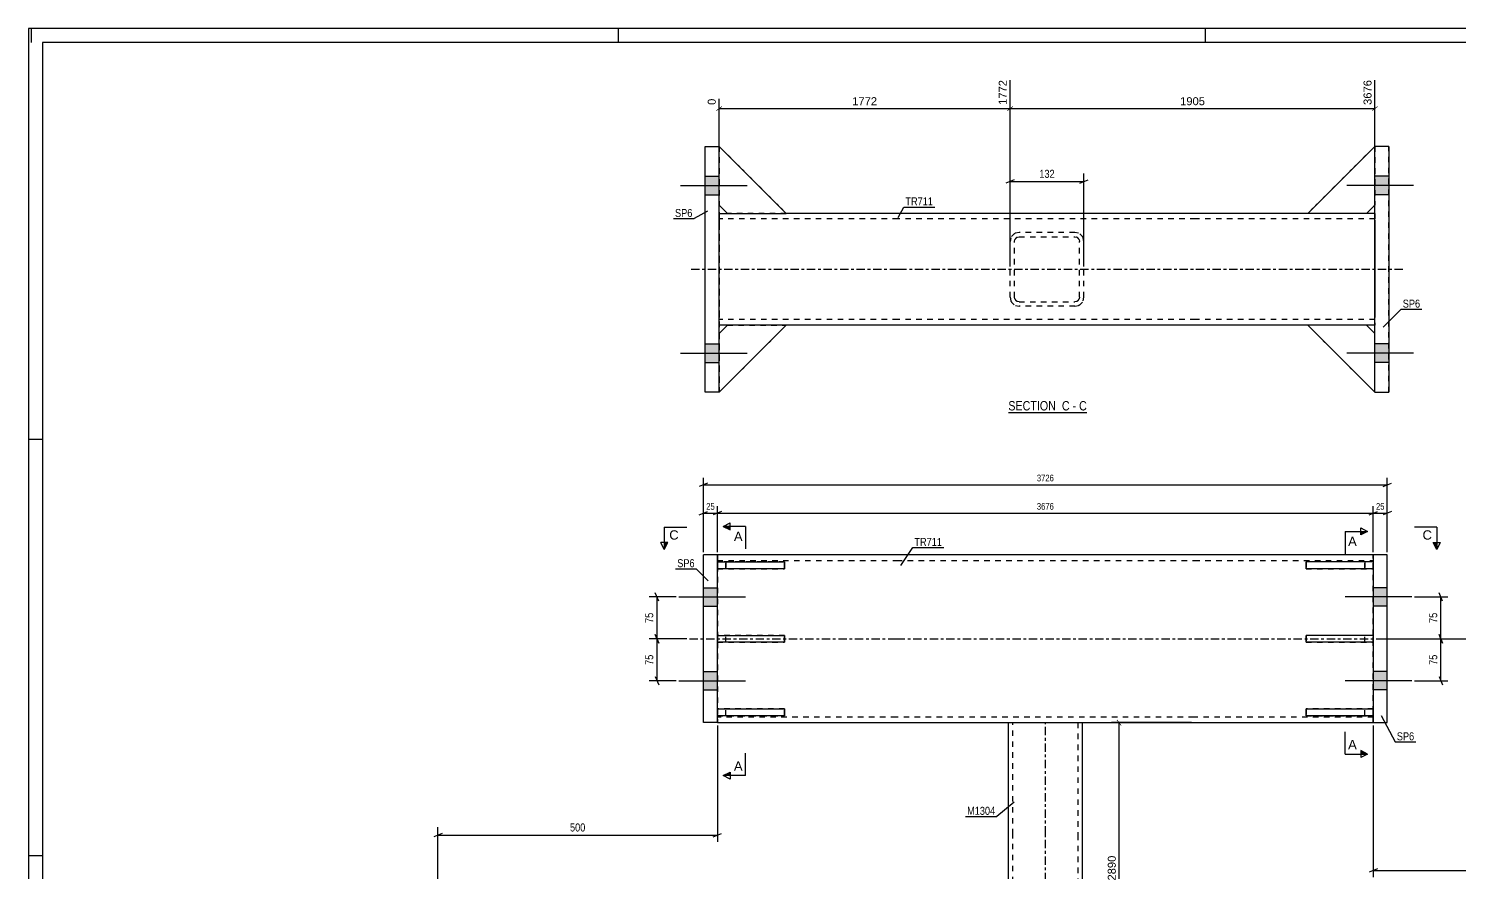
# Model space of a CAD drawing. Header units: millimetres. Extents: x 0 to 841, y 0 to 594.
# Drawn here: x 0 to 512, y 292 to 594 of the extents above; entities that cross this region are included whole.
import ezdxf

# ---------------------------------------------------------------- set-up
doc = ezdxf.new("R2010")
doc.units = ezdxf.units.MM
doc.linetypes.add('DXK_LINE_DOT2', pattern=[3.9198, 1.9599, -1.9599])
doc.linetypes.add('DXK_LINE_DOT3', pattern=[5.9187, 2.979, -0.9799, 0.9799, -0.9799])
doc.styles.add('Arial', font='arial.ttf', dxfattribs={"height": 0.2})
doc.styles.add('Arial Narrow', font='ARIALN.TTF', dxfattribs={"height": 0.2})

# ---------------------------------------------------------------- blocks, each defined once
blk = doc.blocks.new('Unknown-122567297-1134')
at = {"color": 5, "linetype": 'Continuous'}
for p, q in [((841, 594), (0, 594)), ((0, 594), (0, 0)), ((1, 589), (1, 594)), ((211, 589), (211, 594)), ((421, 589), (421, 594)), ((836, 589), (5, 589)), ((5, 589), (5, 5)), ((5, 447), (0, 447)), ((5, 298), (0, 298))]:
    blk.add_line(p, q, dxfattribs=at)
blk = doc.blocks.new('Unknown-122567297-14 - 1658')
at = {"color": 6, "linetype": 'Continuous'}
blk.add_line((350.47, 456.62), (378.54, 456.62), dxfattribs=at)
at = {"color": 0, "linetype": 'Continuous'}
blk.add_wipeout([(368.58, 457.37), (368.58, 460.87), (350.47, 460.87), (350.47, 457.37)], dxfattribs=at)
blk.add_wipeout([(372.4, 457.37), (372.4, 460.87), (369.63, 460.87), (369.63, 457.37)], dxfattribs=at)
at = {"color": 7, "linetype": 'Continuous', "style": 'Arial Narrow'}
blk.add_text('SECTION ', height=3.34, dxfattribs=at).set_placement((350.47, 457.37))
at = {"color": 0, "linetype": 'Continuous'}
blk.add_wipeout([(374.73, 457.37), (374.73, 460.87), (373.45, 460.87), (373.45, 457.37)], dxfattribs=at)
at = {"color": 7, "linetype": 'Continuous', "style": 'Arial Narrow'}
blk.add_text('C', height=3.34, dxfattribs=at).set_placement((369.63, 457.37))
at = {"color": 0, "linetype": 'Continuous'}
blk.add_wipeout([(378.54, 457.37), (378.54, 460.87), (375.78, 460.87), (375.78, 457.37)], dxfattribs=at)
at = {"color": 7, "linetype": 'Continuous', "style": 'Arial Narrow'}
for s, p in [('C', (375.78, 457.37)), ('-', (373.45, 457.37))]:
    blk.add_text(s, height=3.34, dxfattribs=at).set_placement(p)
blk = doc.blocks.new('Part-122567297-2693 - 2611')
at = {"color": 2, "linetype": 'Continuous'}
for p, q in [((310.41, 405.64), (246.41, 405.64)), ((416.91, 405.64), (310.51, 405.64)), ((481.01, 405.64), (417.01, 405.64)), ((246.41, 345.64), (310.41, 345.64)), ((310.51, 345.64), (416.91, 345.64)), ((417.01, 345.64), (481.01, 345.64))]:
    blk.add_line(p, q, dxfattribs=at)
at = {"color": 7, "linetype": 'DXK_LINE_DOT2'}
for p, q in [((246.41, 405.64), (246.41, 345.64)), ((481.01, 345.64), (481.01, 405.64)), ((246.41, 403.64), (310.41, 403.64)), ((310.51, 403.64), (416.91, 403.64)), ((417.01, 403.64), (481.01, 403.64)), ((310.41, 347.64), (246.41, 347.64)), ((416.91, 347.64), (310.51, 347.64)), ((481.01, 347.64), (417.01, 347.64))]:
    blk.add_line(p, q, dxfattribs=at)
at = {"color": 7, "linetype": 'DXK_LINE_DOT3'}
for p, q in [((236.41, 375.64), (310.41, 375.64)), ((310.51, 375.64), (416.91, 375.64)), ((417.01, 375.64), (491.01, 375.64))]:
    blk.add_line(p, q, dxfattribs=at)
blk = doc.blocks.new('Bolt-122567297-2680 - 2611')
at = {"linetype": 'Continuous'}
for points in [[(241.41, 393.94), (241.41, 387.34), (246.41, 387.34), (246.41, 393.94)], [(241.41, 393.94), (241.41, 387.34), (246.41, 387.34), (246.41, 393.94)], [(241.41, 363.94), (241.41, 357.34), (246.41, 357.34), (246.41, 363.94)], [(241.41, 363.94), (241.41, 357.34), (246.41, 357.34), (246.41, 363.94)]]:
    blk.add_hatch(color=1, dxfattribs=at).paths.add_polyline_path(points)
at = {"color": 1, "linetype": 'Continuous'}
for p, q in [((232.61, 390.64), (256.41, 390.64)), ((232.61, 390.64), (256.41, 390.64)), ((241.41, 393.94), (246.41, 393.94)), ((241.41, 393.94), (246.41, 393.94)), ((241.41, 387.34), (246.41, 387.34)), ((241.41, 387.34), (246.41, 387.34)), ((241.41, 363.94), (246.41, 363.94)), ((241.41, 363.94), (246.41, 363.94)), ((232.61, 360.64), (256.41, 360.64)), ((232.61, 360.64), (256.41, 360.64)), ((241.41, 357.34), (246.41, 357.34)), ((241.41, 357.34), (246.41, 357.34))]:
    blk.add_line(p, q, dxfattribs=at)
blk = doc.blocks.new('Bolt-122567297-2682 - 2611')
at = {"linetype": 'Continuous'}
for points in [[(481.01, 393.94), (481.01, 387.34), (486.01, 387.34), (486.01, 393.94)], [(481.01, 393.94), (481.01, 387.34), (486.01, 387.34), (486.01, 393.94)], [(481.01, 363.94), (481.01, 357.34), (486.01, 357.34), (486.01, 363.94)], [(481.01, 363.94), (481.01, 357.34), (486.01, 357.34), (486.01, 363.94)]]:
    blk.add_hatch(color=1, dxfattribs=at).paths.add_polyline_path(points)
at = {"color": 1, "linetype": 'Continuous'}
for p, q in [((494.81, 390.64), (471.01, 390.64)), ((494.81, 390.64), (471.01, 390.64)), ((486.01, 393.94), (481.01, 393.94)), ((486.01, 393.94), (481.01, 393.94)), ((486.01, 387.34), (481.01, 387.34)), ((486.01, 387.34), (481.01, 387.34)), ((486.01, 363.94), (481.01, 363.94)), ((486.01, 363.94), (481.01, 363.94)), ((494.81, 360.64), (471.01, 360.64)), ((494.81, 360.64), (471.01, 360.64)), ((486.01, 357.34), (481.01, 357.34)), ((486.01, 357.34), (481.01, 357.34))]:
    blk.add_line(p, q, dxfattribs=at)
blk = doc.blocks.new('Part-122567297-2694 - 2611')
at = {"color": 7, "linetype": 'DXK_LINE_DOT2'}
for p, q in [((270.41, 350.54), (246.41, 350.54)), ((246.41, 350.54), (246.41, 348.14)), ((246.41, 348.14), (270.41, 348.14)), ((249.41, 348.14), (249.41, 350.54)), ((270.41, 348.14), (270.41, 350.54))]:
    blk.add_line(p, q, dxfattribs=at)
blk = doc.blocks.new('Part-122567297-2630 - 2611')
at = {"color": 2, "linetype": 'Continuous'}
for p, q in [((350.52, 305.64), (350.52, 345.64)), ((376.92, 345.64), (376.92, 305.64)), ((350.51, 241.53), (350.51, 305.54)), ((376.91, 305.54), (376.91, 241.53))]:
    blk.add_line(p, q, dxfattribs=at)
at = {"color": 7, "linetype": 'DXK_LINE_DOT2'}
for p, q in [((350.52, 345.64), (376.92, 345.64)), ((352.12, 305.64), (352.12, 345.64)), ((375.32, 345.64), (375.32, 305.64)), ((352.11, 241.53), (352.11, 305.54)), ((375.31, 305.54), (375.31, 241.53)), ((376.91, 241.53), (350.51, 241.53))]:
    blk.add_line(p, q, dxfattribs=at)
at = {"color": 7, "linetype": 'DXK_LINE_DOT3'}
for p, q in [((363.72, 305.64), (363.72, 345.64)), ((363.71, 241.53), (363.71, 305.54))]:
    blk.add_line(p, q, dxfattribs=at)
blk = doc.blocks.new('Part-122567297-2695 - 2611')
at = {"color": 7, "linetype": 'DXK_LINE_DOT2'}
for p, q in [((270.41, 403.14), (246.41, 403.14)), ((246.41, 403.14), (246.41, 400.74)), ((246.41, 400.74), (270.41, 400.74)), ((249.41, 403.14), (249.41, 400.74)), ((270.41, 400.74), (270.41, 403.14))]:
    blk.add_line(p, q, dxfattribs=at)
blk = doc.blocks.new('Part-122567297-2640 - 2611')
at = {"color": 2, "linetype": 'Continuous'}
for p, q in [((486.01, 405.64), (481.01, 405.64)), ((481.01, 405.64), (481.01, 345.64)), ((486.01, 345.64), (486.01, 405.64)), ((481.01, 345.64), (486.01, 345.64))]:
    blk.add_line(p, q, dxfattribs=at)
blk = doc.blocks.new('Part-122567297-2650 - 2611')
at = {"color": 2, "linetype": 'Continuous'}
for p, q in [((241.41, 345.64), (241.41, 405.64)), ((246.41, 405.64), (241.41, 405.64)), ((246.41, 345.64), (246.41, 405.64)), ((246.41, 345.64), (241.41, 345.64))]:
    blk.add_line(p, q, dxfattribs=at)
blk = doc.blocks.new('Part-122567297-2658 - 2611')
at = {"color": 2, "linetype": 'Continuous'}
for p, q in [((481.01, 376.84), (457.01, 376.84)), ((457.01, 374.44), (457.01, 376.84)), ((481.01, 374.44), (457.01, 374.44)), ((481.01, 376.84), (481.01, 374.44))]:
    blk.add_line(p, q, dxfattribs=at)
at = {"color": 7, "linetype": 'DXK_LINE_DOT2'}
blk.add_line((478.01, 374.44), (478.01, 376.84), dxfattribs=at)
blk = doc.blocks.new('Part-122567297-2659 - 2611')
at = {"color": 2, "linetype": 'Continuous'}
for p, q in [((481.01, 403.14), (457.01, 403.14)), ((457.01, 400.74), (457.01, 403.14)), ((481.01, 400.74), (457.01, 400.74)), ((481.01, 403.14), (481.01, 400.74))]:
    blk.add_line(p, q, dxfattribs=at)
at = {"color": 7, "linetype": 'DXK_LINE_DOT2'}
blk.add_line((478.01, 400.74), (478.01, 403.14), dxfattribs=at)
blk = doc.blocks.new('Part-122567297-2660 - 2611')
at = {"color": 2, "linetype": 'Continuous'}
for p, q in [((457.01, 350.54), (481.01, 350.54)), ((457.01, 348.14), (457.01, 350.54)), ((481.01, 348.14), (457.01, 348.14)), ((481.01, 350.54), (481.01, 348.14))]:
    blk.add_line(p, q, dxfattribs=at)
at = {"color": 7, "linetype": 'DXK_LINE_DOT2'}
blk.add_line((478.01, 348.14), (478.01, 350.54), dxfattribs=at)
blk = doc.blocks.new('Part-122567297-2661 - 2611')
at = {"color": 7, "linetype": 'DXK_LINE_DOT2'}
for p, q in [((481.01, 376.84), (457.01, 376.84)), ((457.01, 376.84), (457.01, 374.44)), ((457.01, 374.44), (481.01, 374.44)), ((478.01, 374.44), (478.01, 376.84)), ((481.01, 374.44), (481.01, 376.84))]:
    blk.add_line(p, q, dxfattribs=at)
blk = doc.blocks.new('Part-122567297-2662 - 2611')
at = {"color": 7, "linetype": 'DXK_LINE_DOT2'}
for p, q in [((481.01, 403.14), (457.01, 403.14)), ((457.01, 403.14), (457.01, 400.74)), ((457.01, 400.74), (481.01, 400.74)), ((478.01, 403.14), (478.01, 400.74)), ((481.01, 400.74), (481.01, 403.14))]:
    blk.add_line(p, q, dxfattribs=at)
blk = doc.blocks.new('Part-122567297-2663 - 2611')
at = {"color": 7, "linetype": 'DXK_LINE_DOT2'}
for p, q in [((481.01, 350.54), (457.01, 350.54)), ((457.01, 350.54), (457.01, 348.14)), ((457.01, 348.14), (481.01, 348.14)), ((478.01, 348.14), (478.01, 350.54)), ((481.01, 348.14), (481.01, 350.54))]:
    blk.add_line(p, q, dxfattribs=at)
blk = doc.blocks.new('Part-122567297-2664 - 2611')
at = {"color": 2, "linetype": 'Continuous'}
for p, q in [((246.41, 374.44), (246.41, 376.84)), ((246.41, 376.84), (270.41, 376.84)), ((270.41, 374.44), (246.41, 374.44)), ((270.41, 376.84), (270.41, 374.44))]:
    blk.add_line(p, q, dxfattribs=at)
at = {"color": 7, "linetype": 'DXK_LINE_DOT2'}
blk.add_line((249.41, 374.44), (249.41, 376.84), dxfattribs=at)
blk = doc.blocks.new('Part-122567297-2696 - 2611')
at = {"color": 7, "linetype": 'DXK_LINE_DOT2'}
for p, q in [((270.41, 376.84), (246.41, 376.84)), ((246.41, 376.84), (246.41, 374.44)), ((246.41, 374.44), (270.41, 374.44)), ((249.41, 374.44), (249.41, 376.84)), ((270.41, 374.44), (270.41, 376.84))]:
    blk.add_line(p, q, dxfattribs=at)
blk = doc.blocks.new('Part-122567297-2697 - 2611')
at = {"color": 2, "linetype": 'Continuous'}
for p, q in [((246.41, 348.14), (246.41, 350.54)), ((246.41, 350.54), (270.41, 350.54)), ((270.41, 348.14), (246.41, 348.14)), ((270.41, 350.54), (270.41, 348.14))]:
    blk.add_line(p, q, dxfattribs=at)
at = {"color": 7, "linetype": 'DXK_LINE_DOT2'}
blk.add_line((249.41, 348.14), (249.41, 350.54), dxfattribs=at)
blk = doc.blocks.new('Part-122567297-2698 - 2611')
at = {"color": 2, "linetype": 'Continuous'}
for p, q in [((246.41, 403.14), (270.41, 403.14)), ((246.41, 403.14), (246.41, 400.74)), ((270.41, 400.74), (246.41, 400.74)), ((270.41, 403.14), (270.41, 400.74))]:
    blk.add_line(p, q, dxfattribs=at)
at = {"color": 7, "linetype": 'DXK_LINE_DOT2'}
blk.add_line((249.41, 400.74), (249.41, 403.14), dxfattribs=at)
blk = doc.blocks.new('Part-122567297-1672 - 1658')
at = {"color": 2, "linetype": 'Continuous'}
for p, q in [((247, 527.87), (250, 527.87)), ((311, 527.87), (271, 527.87)), ((417.5, 527.87), (311.1, 527.87)), ((457.6, 527.87), (417.6, 527.87)), ((481.6, 527.87), (478.6, 527.87)), ((247, 491.87), (247, 523.87)), ((481.6, 523.87), (481.6, 491.87)), ((250, 487.87), (247, 487.87)), ((311, 487.87), (271, 487.87)), ((417.5, 487.87), (311.1, 487.87)), ((457.6, 487.87), (417.6, 487.87)), ((481.6, 487.87), (478.6, 487.87))]:
    blk.add_line(p, q, dxfattribs=at)
at = {"color": 7, "linetype": 'DXK_LINE_DOT2'}
for p, q in [((247, 527.87), (247, 487.87)), ((247, 527.87), (247, 527.87)), ((247, 527.87), (247, 523.87)), ((247, 527.87), (247, 527.87)), ((271, 527.87), (250, 527.87)), ((478.6, 527.87), (457.6, 527.87)), ((481.6, 527.87), (481.6, 487.87)), ((481.6, 527.87), (481.6, 523.87)), ((247, 525.87), (247, 525.87)), ((311, 525.87), (247, 525.87)), ((247, 525.87), (247, 525.71)), ((247, 525.71), (247, 523.87)), ((417.5, 525.87), (311.1, 525.87)), ((481.6, 525.87), (417.6, 525.87)), ((481.6, 525.4), (481.6, 523.87)), ((247, 490.34), (247, 491.87)), ((247, 487.87), (247, 491.87)), ((481.6, 487.87), (481.6, 491.87)), ((481.6, 490.02), (481.6, 491.87)), ((247, 489.87), (247, 489.87)), ((311, 489.87), (247, 489.87)), ((247, 487.87), (247, 487.87)), ((247, 487.87), (247, 487.87)), ((271, 487.87), (250, 487.87)), ((417.5, 489.87), (311.1, 489.87)), ((481.6, 489.87), (417.6, 489.87)), ((478.6, 487.87), (457.6, 487.87)), ((481.6, 489.87), (481.6, 490.02))]:
    blk.add_line(p, q, dxfattribs=at)
at = {"color": 7, "linetype": 'DXK_LINE_DOT3'}
for p, q in [((237, 507.87), (311, 507.87)), ((311.1, 507.87), (417.5, 507.87)), ((417.6, 507.87), (491.6, 507.87))]:
    blk.add_line(p, q, dxfattribs=at)
blk = doc.blocks.new('Bolt-122567297-1663 - 1658')
at = {"linetype": 'Continuous'}
for points in [[(247, 534.57), (247, 541.17), (242, 541.17), (242, 534.57)], [(247, 534.57), (247, 541.17), (242, 541.17), (242, 534.57)], [(247, 474.57), (247, 481.17), (242, 481.17), (242, 474.57)], [(247, 474.57), (247, 481.17), (242, 481.17), (242, 474.57)]]:
    blk.add_hatch(color=1, dxfattribs=at).paths.add_polyline_path(points)
at = {"color": 1, "linetype": 'Continuous'}
for p, q in [((233.2, 537.87), (257, 537.87)), ((233.2, 537.87), (257, 537.87)), ((242, 541.17), (247, 541.17)), ((242, 541.17), (247, 541.17)), ((242, 534.57), (247, 534.57)), ((242, 534.57), (247, 534.57)), ((242, 481.17), (247, 481.17)), ((242, 481.17), (247, 481.17)), ((233.2, 477.87), (257, 477.87)), ((233.2, 477.87), (257, 477.87)), ((242, 474.57), (247, 474.57)), ((242, 474.57), (247, 474.57))]:
    blk.add_line(p, q, dxfattribs=at)
blk = doc.blocks.new('Part-122567297-1674 - 1658')
at = {"color": 2, "linetype": 'Continuous'}
for p, q in [((271, 527.87), (247, 551.87)), ((250, 527.87), (247, 530.87)), ((250, 527.87), (271, 527.87))]:
    blk.add_line(p, q, dxfattribs=at)
at = {"color": 7, "linetype": 'DXK_LINE_DOT2'}
for p, q in [((247, 551.87), (247, 530.87)), ((247, 551.87), (247, 551.87)), ((247, 551.87), (271, 527.87)), ((247, 530.87), (247, 551.87)), ((247, 530.87), (247, 530.87)), ((247, 530.87), (250, 527.87))]:
    blk.add_line(p, q, dxfattribs=at)
blk = doc.blocks.new('Bolt-122567297-1666 - 1658')
at = {"linetype": 'Continuous'}
for points in [[(481.6, 541.17), (481.6, 534.57), (486.6, 534.57), (486.6, 541.17)], [(481.6, 541.17), (481.6, 534.57), (486.6, 534.57), (486.6, 541.17)], [(481.6, 481.17), (481.6, 474.57), (486.6, 474.57), (486.6, 481.17)], [(481.6, 481.17), (481.6, 474.57), (486.6, 474.57), (486.6, 481.17)]]:
    blk.add_hatch(color=1, dxfattribs=at).paths.add_polyline_path(points)
at = {"color": 1, "linetype": 'Continuous'}
for p, q in [((495.4, 537.87), (471.6, 537.87)), ((495.4, 537.87), (471.6, 537.87)), ((486.6, 541.17), (481.6, 541.17)), ((486.6, 541.17), (481.6, 541.17)), ((486.6, 534.57), (481.6, 534.57)), ((486.6, 534.57), (481.6, 534.57)), ((486.6, 481.17), (481.6, 481.17)), ((486.6, 481.17), (481.6, 481.17)), ((495.4, 477.87), (471.6, 477.87)), ((495.4, 477.87), (471.6, 477.87)), ((486.6, 474.57), (481.6, 474.57)), ((486.6, 474.57), (481.6, 474.57))]:
    blk.add_line(p, q, dxfattribs=at)
blk = doc.blocks.new('Part-122567297-1673 - 1658')
at = {"color": 7, "linetype": 'DXK_LINE_DOT2'}
for p, q in [((271, 527.87), (247, 551.87)), ((247, 551.87), (247, 530.87)), ((247, 551.87), (247, 551.87)), ((247, 551.87), (271, 527.87)), ((247, 530.87), (247, 551.87)), ((250, 527.87), (247, 530.87)), ((247, 530.87), (247, 530.87)), ((247, 530.87), (250, 527.87)), ((250, 527.87), (271, 527.87))]:
    blk.add_line(p, q, dxfattribs=at)
blk = doc.blocks.new('Part-122567297-1675 - 1658')
at = {"color": 7, "linetype": 'DXK_LINE_DOT2'}
for p, q in [((271, 527.87), (247, 551.87)), ((247, 551.87), (247, 530.87)), ((247, 551.87), (247, 551.87)), ((247, 551.87), (271, 527.87)), ((247, 530.87), (247, 551.87)), ((250, 527.87), (247, 530.87)), ((247, 530.87), (247, 530.87)), ((247, 530.87), (250, 527.87)), ((250, 527.87), (271, 527.87))]:
    blk.add_line(p, q, dxfattribs=at)
blk = doc.blocks.new('Part-122567297-1676 - 1658')
at = {"color": 7, "linetype": 'DXK_LINE_DOT2'}
for p, q in [((247, 484.87), (250, 487.87)), ((271, 487.87), (247, 463.87)), ((247, 484.87), (250, 487.87)), ((247, 463.87), (271, 487.87)), ((250, 487.87), (271, 487.87)), ((247, 463.87), (247, 484.87)), ((247, 484.87), (247, 484.87)), ((247, 463.87), (247, 484.87)), ((247, 463.87), (247, 463.87))]:
    blk.add_line(p, q, dxfattribs=at)
blk = doc.blocks.new('Part-122567297-1677 - 1658')
at = {"color": 2, "linetype": 'Continuous'}
for p, q in [((247, 484.87), (250, 487.87)), ((247, 463.87), (271, 487.87)), ((250, 487.87), (250, 487.87)), ((271, 487.87), (250, 487.87)), ((271, 487.87), (271, 487.87))]:
    blk.add_line(p, q, dxfattribs=at)
at = {"color": 7, "linetype": 'DXK_LINE_DOT2'}
for p, q in [((247, 484.87), (250, 487.87)), ((271, 487.87), (247, 463.87)), ((247, 463.87), (247, 484.87)), ((247, 484.87), (247, 484.87)), ((247, 484.87), (247, 463.87)), ((247, 463.87), (247, 463.87))]:
    blk.add_line(p, q, dxfattribs=at)
blk = doc.blocks.new('Part-122567297-1678 - 1658')
at = {"color": 7, "linetype": 'DXK_LINE_DOT2'}
for p, q in [((247, 484.87), (250, 487.87)), ((271, 487.87), (247, 463.87)), ((247, 484.87), (250, 487.87)), ((247, 463.87), (271, 487.87)), ((250, 487.87), (271, 487.87)), ((247, 463.87), (247, 484.87)), ((247, 484.87), (247, 484.87)), ((247, 463.87), (247, 484.87)), ((247, 463.87), (247, 463.87))]:
    blk.add_line(p, q, dxfattribs=at)
blk = doc.blocks.new('Part-122567297-1679 - 1658')
at = {"color": 7, "linetype": 'DXK_LINE_DOT2'}
for p, q in [((457.6, 527.87), (481.6, 551.87)), ((481.6, 551.87), (457.6, 527.87)), ((481.6, 551.87), (481.6, 530.87)), ((481.6, 551.87), (481.6, 551.87)), ((481.6, 530.87), (481.6, 551.87)), ((478.6, 527.87), (457.6, 527.87)), ((478.6, 527.87), (481.6, 530.87)), ((481.6, 530.87), (478.6, 527.87)), ((481.6, 530.87), (481.6, 530.87))]:
    blk.add_line(p, q, dxfattribs=at)
blk = doc.blocks.new('Part-122567297-1680 - 1658')
at = {"color": 2, "linetype": 'Continuous'}
for p, q in [((481.6, 551.87), (457.6, 527.87)), ((457.6, 527.87), (457.6, 527.87)), ((478.6, 527.87), (457.6, 527.87)), ((481.6, 530.87), (478.6, 527.87)), ((478.6, 527.87), (478.6, 527.87))]:
    blk.add_line(p, q, dxfattribs=at)
at = {"color": 7, "linetype": 'DXK_LINE_DOT2'}
for p, q in [((457.6, 527.87), (481.6, 551.87)), ((481.6, 551.87), (481.6, 530.87)), ((481.6, 551.87), (481.6, 551.87)), ((481.6, 551.87), (481.6, 530.87)), ((481.6, 530.87), (478.6, 527.87)), ((481.6, 530.87), (481.6, 530.87))]:
    blk.add_line(p, q, dxfattribs=at)
blk = doc.blocks.new('Part-122567297-1681 - 1658')
at = {"color": 7, "linetype": 'DXK_LINE_DOT2'}
for p, q in [((457.6, 527.87), (481.6, 551.87)), ((481.6, 551.87), (457.6, 527.87)), ((481.6, 551.87), (481.6, 530.87)), ((481.6, 551.87), (481.6, 551.87)), ((481.6, 530.87), (481.6, 551.87)), ((478.6, 527.87), (457.6, 527.87)), ((478.6, 527.87), (481.6, 530.87)), ((481.6, 530.87), (478.6, 527.87)), ((481.6, 530.87), (481.6, 530.87))]:
    blk.add_line(p, q, dxfattribs=at)
blk = doc.blocks.new('Part-122567297-1682 - 1658')
at = {"color": 7, "linetype": 'DXK_LINE_DOT2'}
for p, q in [((478.6, 487.87), (457.6, 487.87)), ((457.6, 487.87), (481.6, 463.87)), ((481.6, 463.87), (457.6, 487.87)), ((481.6, 484.87), (478.6, 487.87)), ((481.6, 484.87), (478.6, 487.87)), ((481.6, 463.87), (481.6, 484.87)), ((481.6, 484.87), (481.6, 484.87)), ((481.6, 463.87), (481.6, 484.87)), ((481.6, 463.87), (481.6, 463.87))]:
    blk.add_line(p, q, dxfattribs=at)
blk = doc.blocks.new('Part-122567297-1683 - 1658')
at = {"color": 2, "linetype": 'Continuous'}
for p, q in [((478.6, 487.87), (457.6, 487.87)), ((457.6, 487.87), (481.6, 463.87)), ((481.6, 484.87), (478.6, 487.87))]:
    blk.add_line(p, q, dxfattribs=at)
at = {"color": 7, "linetype": 'DXK_LINE_DOT2'}
for p, q in [((481.6, 463.87), (457.6, 487.87)), ((481.6, 484.87), (478.6, 487.87)), ((481.6, 463.87), (481.6, 484.87)), ((481.6, 484.87), (481.6, 484.87)), ((481.6, 463.87), (481.6, 484.87)), ((481.6, 463.87), (481.6, 463.87))]:
    blk.add_line(p, q, dxfattribs=at)
blk = doc.blocks.new('Part-122567297-1684 - 1658')
at = {"color": 7, "linetype": 'DXK_LINE_DOT2'}
for p, q in [((478.6, 487.87), (457.6, 487.87)), ((457.6, 487.87), (481.6, 463.87)), ((481.6, 463.87), (457.6, 487.87)), ((481.6, 484.87), (478.6, 487.87)), ((481.6, 484.87), (478.6, 487.87)), ((481.6, 463.87), (481.6, 484.87)), ((481.6, 484.87), (481.6, 484.87)), ((481.6, 463.87), (481.6, 484.87)), ((481.6, 463.87), (481.6, 463.87))]:
    blk.add_line(p, q, dxfattribs=at)
blk = doc.blocks.new('Part-122567297-1709 - 1658')
at = {"color": 2, "linetype": 'Continuous'}
for p, q in [((242, 551.87), (242, 551.87)), ((242, 551.87), (247, 551.87)), ((242, 463.87), (242, 551.87)), ((247, 463.87), (247, 551.87)), ((242, 463.87), (242, 463.87)), ((247, 463.87), (242, 463.87)), ((247, 463.87), (247, 463.87))]:
    blk.add_line(p, q, dxfattribs=at)
at = {"color": 7, "linetype": 'DXK_LINE_DOT2'}
for p, q in [((242, 463.87), (242, 551.87)), ((247, 551.87), (247, 463.87))]:
    blk.add_line(p, q, dxfattribs=at)
blk = doc.blocks.new('Part-122567297-1712 - 1658')
at = {"color": 2, "linetype": 'Continuous'}
for p, q in [((481.6, 551.87), (481.6, 551.87)), ((481.6, 463.87), (481.6, 551.87)), ((486.6, 551.87), (481.6, 551.87)), ((486.6, 551.87), (486.6, 551.87)), ((486.6, 551.87), (486.6, 463.87)), ((481.6, 463.87), (481.6, 463.87)), ((481.6, 463.87), (486.6, 463.87)), ((486.6, 463.87), (486.6, 463.87))]:
    blk.add_line(p, q, dxfattribs=at)
at = {"color": 7, "linetype": 'DXK_LINE_DOT2'}
for p, q in [((481.6, 463.87), (481.6, 551.87)), ((486.6, 463.87), (486.6, 551.87))]:
    blk.add_line(p, q, dxfattribs=at)
blk = doc.blocks.new('Part-122567297-1713 - 1658')
at = {"color": 7, "linetype": 'DXK_LINE_DOT2'}
for p, q in [((351.35, 519.09), (351.1, 517.87)), ((351.1, 497.87), (351.1, 517.87)), ((351.1, 517.87), (351.1, 517.87)), ((352.7, 517.87), (352.83, 518.48)), ((352.7, 517.87), (352.7, 517.87)), ((352.7, 497.87), (352.7, 517.87)), ((354.3, 521.07), (353.08, 520.82)), ((353.69, 519.34), (354.3, 519.47)), ((374.3, 521.07), (354.3, 521.07)), ((354.3, 519.47), (354.3, 519.47)), ((354.3, 519.47), (374.3, 519.47)), ((375.53, 520.82), (374.3, 521.07)), ((374.3, 519.47), (374.3, 519.47)), ((374.3, 519.47), (374.92, 519.34)), ((375.78, 518.48), (375.9, 517.87)), ((375.9, 517.87), (375.9, 517.87)), ((375.9, 497.87), (375.9, 517.87)), ((377.5, 517.87), (377.26, 519.09)), ((377.5, 497.87), (377.5, 517.87)), ((377.5, 517.87), (377.5, 517.87)), ((351.1, 497.87), (351.1, 497.87)), ((351.1, 497.87), (351.35, 496.64)), ((352.7, 497.87), (352.7, 497.87)), ((352.83, 497.25), (352.7, 497.87)), ((375.9, 497.87), (375.78, 497.25)), ((375.9, 497.87), (375.9, 497.87)), ((377.26, 496.64), (377.5, 497.87)), ((377.5, 497.87), (377.5, 497.87)), ((353.08, 494.91), (354.3, 494.67)), ((354.3, 496.27), (353.69, 496.39)), ((354.3, 496.27), (354.3, 496.27)), ((354.3, 496.27), (374.3, 496.27)), ((374.3, 494.67), (354.3, 494.67)), ((374.92, 496.39), (374.3, 496.27)), ((374.3, 496.27), (374.3, 496.27)), ((374.3, 494.67), (375.53, 494.91))]:
    blk.add_line(p, q, dxfattribs=at)
for centre, radius, start, end in [((354.3, 517.87), 3.2, 112.5, 157.5), ((354.3, 517.87), 1.6, 112.5, 157.5), ((374.3, 517.87), 1.6, 22.5, 67.5), ((374.3, 517.87), 3.2, 22.5, 67.5), ((354.3, 497.87), 3.2, 202.5, 247.5), ((354.3, 497.87), 1.6, 202.5, 247.5), ((374.3, 497.87), 1.6, 292.5, 337.5), ((374.3, 497.87), 3.2, 292.5, 337.5)]:
    blk.add_arc(centre, radius, start, end, dxfattribs=at)
blk = doc.blocks.new('StraightDimension-122567297-3023 - 2611')
at = {"color": 7, "linetype": 'Continuous'}
for p, q in [((242.91, 431.35), (239.91, 430.15)), ((241.41, 406.64), (241.41, 433.25)), ((241.41, 430.75), (486.01, 430.75)), ((484.51, 430.15), (487.51, 431.35)), ((486.01, 406.64), (486.01, 433.25))]:
    blk.add_line(p, q, dxfattribs=at)
at = {"color": 0}
blk.add_wipeout([(367.26, 431.5), (367.26, 435), (360.17, 435), (360.17, 431.5)], dxfattribs=at)
at = {"color": 3, "style": 'Arial Narrow'}
blk.add_text('3726', height=2.386, dxfattribs=at).set_placement((360.67, 432))
blk = doc.blocks.new('StraightDimension-122567297-2716 - 2611')
at = {"color": 7, "linetype": 'Continuous'}
for p, q in [((482.01, 375.64), (620.76, 375.64)), ((618.96, 374.14), (617.76, 377.14)), ((618.36, 211.53), (618.36, 375.64)), ((582.01, 211.53), (620.76, 211.53)), ((617.76, 213.03), (618.96, 210.03))]:
    blk.add_line(p, q, dxfattribs=at)
at = {"color": 0}
blk.add_wipeout([(617.61, 297.84), (613.41, 297.84), (613.41, 289.33), (617.61, 289.33)], dxfattribs=at)
at = {"color": 3, "style": 'Arial Narrow'}
blk.add_text('3190', height=2.863, rotation=90.0002, dxfattribs=at).set_placement((617.01, 289.93))
blk = doc.blocks.new('StraightDimension-122567297-2838 - 2611')
at = {"linetype": 'Continuous'}
for points in [[(389.27, 346.54), (389.42, 346.74), (390.92, 344.74), (390.77, 344.54)], [(390.92, 240.63), (390.77, 240.43), (389.27, 242.43), (389.42, 242.63)]]:
    blk.add_hatch(color=7, dxfattribs=at).paths.add_polyline_path(points)
at = {"color": 7, "linetype": 'Continuous'}
for p, q in [((415.94, 345.64), (387.4, 345.64)), ((390.1, 241.53), (390.1, 345.64)), ((351.51, 241.53), (392.5, 241.53))]:
    blk.add_line(p, q, dxfattribs=at)
at = {"color": 0}
blk.add_wipeout([(389.5, 298.63), (385.3, 298.63), (385.3, 288.54), (389.5, 288.54)], dxfattribs=at)
at = {"color": 3, "style": 'Arial'}
blk.add_text('2890', height=2.865, rotation=90.0002, dxfattribs=at).set_placement((388.9, 289.14))
blk = doc.blocks.new('StraightDimension-122567297-2881 - 2611')
at = {"color": 7, "linetype": 'Continuous'}
for p, q in [((481.01, 344.64), (481.01, 290.3)), ((482.51, 293.3), (479.51, 292.1)), ((481.01, 292.7), (581.01, 292.7)), ((579.51, 292.1), (582.51, 293.3)), ((581.01, 242.53), (581.01, 295.55))]:
    blk.add_line(p, q, dxfattribs=at)
at = {"color": 0}
blk.add_wipeout([(534.35, 293.45), (534.35, 297.65), (527.67, 297.65), (527.67, 293.45)], dxfattribs=at)
at = {"color": 3, "style": 'Arial Narrow'}
blk.add_text('500', height=2.863, dxfattribs=at).set_placement((528.27, 294.05))
blk = doc.blocks.new('StraightDimension-122567297-2888 - 2611')
at = {"color": 7, "linetype": 'Continuous'}
for p, q in [((246.41, 344.64), (246.41, 302.96)), ((146.4, 242.54), (146.4, 308.21)), ((147.9, 305.96), (144.9, 304.76)), ((146.4, 305.36), (246.41, 305.36)), ((244.91, 304.76), (247.91, 305.96))]:
    blk.add_line(p, q, dxfattribs=at)
at = {"color": 0}
blk.add_wipeout([(199.75, 306.11), (199.75, 310.31), (193.07, 310.31), (193.07, 306.11)], dxfattribs=at)
at = {"color": 3, "style": 'Arial Narrow'}
blk.add_text('500', height=2.863, dxfattribs=at).set_placement((193.67, 306.71))
blk = doc.blocks.new('StraightDimension-122567297-3034 - 2611')
at = {"color": 7, "linetype": 'Continuous'}
for p, q in [((239.91, 419.98), (242.91, 421.18)), ((241.41, 406.64), (241.41, 423.08)), ((241.41, 420.58), (246.41, 420.58)), ((247.91, 421.18), (244.91, 419.98)), ((246.41, 406.64), (246.41, 423.08))]:
    blk.add_line(p, q, dxfattribs=at)
at = {"color": 0}
blk.add_wipeout([(245.94, 421.33), (245.94, 424.83), (241.89, 424.83), (241.89, 421.33)], dxfattribs=at)
at = {"color": 3, "style": 'Arial Narrow'}
blk.add_text('25', height=2.386, dxfattribs=at).set_placement((242.39, 421.83))
blk = doc.blocks.new('StraightDimension-122567297-3040 - 2611')
at = {"color": 7, "linetype": 'Continuous'}
for p, q in [((479.51, 419.98), (482.51, 421.18)), ((481.01, 406.64), (481.01, 423.08)), ((481.01, 420.58), (486.01, 420.58)), ((487.51, 421.18), (484.51, 419.98)), ((486.01, 406.64), (486.01, 423.08))]:
    blk.add_line(p, q, dxfattribs=at)
at = {"color": 0}
blk.add_wipeout([(485.54, 421.33), (485.54, 424.83), (481.49, 424.83), (481.49, 421.33)], dxfattribs=at)
at = {"color": 3, "style": 'Arial Narrow'}
blk.add_text('25', height=2.386, dxfattribs=at).set_placement((481.99, 421.83))
blk = doc.blocks.new('StraightDimension-122567297-3046 - 2611')
at = {"color": 7, "linetype": 'Continuous'}
for p, q in [((247.91, 421.18), (244.91, 419.98)), ((246.41, 406.64), (246.41, 423.08)), ((246.41, 420.58), (481.01, 420.58)), ((479.51, 419.98), (482.51, 421.18)), ((481.01, 406.64), (481.01, 423.08))]:
    blk.add_line(p, q, dxfattribs=at)
at = {"color": 0}
blk.add_wipeout([(367.26, 421.33), (367.26, 424.83), (360.17, 424.83), (360.17, 421.33)], dxfattribs=at)
at = {"color": 3, "style": 'Arial Narrow'}
blk.add_text('3676', height=2.386, dxfattribs=at).set_placement((360.67, 421.83))
blk = doc.blocks.new('StraightDimension-122567297-5453 - 2611')
at = {"color": 7, "linetype": 'Continuous'}
for p, q in [((231.61, 390.64), (221.94, 390.64)), ((225.39, 389.14), (224.19, 392.14)), ((224.79, 375.64), (224.79, 390.64)), ((235.41, 375.64), (221.94, 375.64)), ((224.19, 377.14), (225.39, 374.14))]:
    blk.add_line(p, q, dxfattribs=at)
at = {"color": 0}
blk.add_wipeout([(224.04, 385.57), (219.84, 385.57), (219.84, 380.71), (224.04, 380.71)], dxfattribs=at)
at = {"color": 3, "style": 'Arial Narrow'}
blk.add_text('75', height=2.863, rotation=90.0002, dxfattribs=at).set_placement((223.44, 381.31))
blk = doc.blocks.new('StraightDimension-122567297-5454 - 2611')
at = {"color": 7, "linetype": 'Continuous'}
for p, q in [((235.41, 375.64), (221.94, 375.64)), ((225.39, 374.14), (224.19, 377.14)), ((224.79, 360.64), (224.79, 375.64)), ((231.61, 360.64), (221.94, 360.64)), ((224.19, 362.14), (225.39, 359.14))]:
    blk.add_line(p, q, dxfattribs=at)
at = {"color": 0}
blk.add_wipeout([(224.04, 370.57), (219.84, 370.57), (219.84, 365.71), (224.04, 365.71)], dxfattribs=at)
at = {"color": 3, "style": 'Arial Narrow'}
blk.add_text('75', height=2.863, rotation=90.0002, dxfattribs=at).set_placement((223.44, 366.31))
blk = doc.blocks.new('StraightDimension-122567297-5493 - 2611')
at = {"color": 7, "linetype": 'Continuous'}
for p, q in [((495.81, 390.64), (507.64, 390.64)), ((505.84, 389.14), (504.64, 392.14)), ((505.24, 375.64), (505.24, 390.64)), ((482.01, 375.64), (507.64, 375.64)), ((504.64, 377.14), (505.84, 374.14))]:
    blk.add_line(p, q, dxfattribs=at)
at = {"color": 0}
blk.add_wipeout([(504.49, 385.57), (500.29, 385.57), (500.29, 380.71), (504.49, 380.71)], dxfattribs=at)
at = {"color": 3, "style": 'Arial Narrow'}
blk.add_text('75', height=2.863, rotation=90.0002, dxfattribs=at).set_placement((503.89, 381.31))
blk = doc.blocks.new('StraightDimension-122567297-5494 - 2611')
at = {"color": 7, "linetype": 'Continuous'}
for p, q in [((482.01, 375.64), (507.64, 375.64)), ((505.84, 374.14), (504.64, 377.14)), ((505.24, 360.64), (505.24, 375.64)), ((495.81, 360.64), (507.64, 360.64)), ((504.64, 362.14), (505.84, 359.14))]:
    blk.add_line(p, q, dxfattribs=at)
at = {"color": 0}
blk.add_wipeout([(504.49, 370.57), (500.29, 370.57), (500.29, 365.71), (504.49, 365.71)], dxfattribs=at)
at = {"color": 3, "style": 'Arial Narrow'}
blk.add_text('75', height=2.863, rotation=90.0002, dxfattribs=at).set_placement((503.89, 366.31))
blk = doc.blocks.new('StraightDimension-122567297-5417 - 1658')
at = {"linetype": 'Continuous'}
for points in [[(246.1, 564.56), (245.9, 564.71), (247.9, 566.21), (248.1, 566.06)], [(352, 566.21), (352.2, 566.06), (350.2, 564.56), (350, 564.71)]]:
    blk.add_hatch(color=7, dxfattribs=at).paths.add_polyline_path(points)
at = {"color": 7, "linetype": 'Continuous'}
for p, q in [((351.1, 508.87), (351.1, 575.58)), ((247, 528.87), (247, 568.91)), ((247, 565.39), (351.1, 565.39))]:
    blk.add_line(p, q, dxfattribs=at)
at = {"color": 0, "linetype": 'Continuous'}
for points in [[(350.5, 576.18), (346.3, 576.18), (346.3, 566.09), (350.5, 566.09)], [(246.4, 569.51), (242.2, 569.51), (242.2, 566.09), (246.4, 566.09)]]:
    blk.add_wipeout(points, dxfattribs=at)
at = {"color": 0}
blk.add_wipeout([(304.1, 565.99), (304.1, 570.19), (294.01, 570.19), (294.01, 565.99)], dxfattribs=at)
at = {"color": 3, "linetype": 'Continuous', "style": 'Arial'}
for s, height, p in [('1772', 2.865, (349.9, 566.69)), ('0', 2.87, (245.8, 566.69))]:
    blk.add_text(s, height=height, rotation=90.0002, dxfattribs=at).set_placement(p)
at = {"color": 3, "style": 'Arial'}
blk.add_text('1772', height=2.865, dxfattribs=at).set_placement((294.61, 566.59))
blk = doc.blocks.new('StraightDimension-122567297-5416 - 1658')
at = {"linetype": 'Continuous'}
for points in [[(350.2, 564.56), (350, 564.71), (352, 566.21), (352.2, 566.06)], [(482.5, 566.21), (482.7, 566.06), (480.7, 564.56), (480.5, 564.71)]]:
    blk.add_hatch(color=7, dxfattribs=at).paths.add_polyline_path(points)
at = {"color": 7, "linetype": 'Continuous'}
for p, q in [((351.1, 508.87), (351.1, 575.58)), ((481.6, 528.87), (481.6, 575.58)), ((351.1, 565.39), (481.6, 565.39))]:
    blk.add_line(p, q, dxfattribs=at)
at = {"color": 0, "linetype": 'Continuous'}
blk.add_wipeout([(481, 576.18), (476.8, 576.18), (476.8, 566.09), (481, 566.09)], dxfattribs=at)
at = {"color": 0}
blk.add_wipeout([(421.4, 565.99), (421.4, 570.19), (411.31, 570.19), (411.31, 565.99)], dxfattribs=at)
at = {"color": 3, "linetype": 'Continuous', "style": 'Arial'}
blk.add_text('3676', height=2.865, rotation=90.0002, dxfattribs=at).set_placement((480.4, 566.69))
at = {"color": 3, "style": 'Arial'}
blk.add_text('1905', height=2.865, dxfattribs=at).set_placement((411.91, 566.59))
blk = doc.blocks.new('StraightDimension-122567297-5437 - 1658')
at = {"color": 7, "linetype": 'Continuous'}
for p, q in [((352.6, 539.86), (349.6, 538.66)), ((351.1, 508.87), (351.1, 542.11)), ((351.1, 539.26), (377.5, 539.26)), ((376, 538.66), (379, 539.86)), ((377.5, 508.87), (377.5, 542.11))]:
    blk.add_line(p, q, dxfattribs=at)
at = {"color": 0}
blk.add_wipeout([(367.65, 540.01), (367.65, 544.21), (360.96, 544.21), (360.96, 540.01)], dxfattribs=at)
at = {"color": 3, "style": 'Arial Narrow'}
blk.add_text('132', height=2.863, dxfattribs=at).set_placement((361.56, 540.61))
blk = doc.blocks.new('Mark-122567297-2689 - 2611')
at = {"color": 0}
blk.add_wipeout([(326.74, 408.87), (326.74, 411.87), (316.87, 411.87), (316.87, 408.87)], dxfattribs=at)
blk.add_wipeout([(326.74, 408.87), (326.74, 411.87), (316.87, 411.87), (316.87, 408.87)], dxfattribs=at)
at = {"color": 30, "linetype": 'Continuous'}
for p, q in [((311.96, 401.83), (316.27, 408.27)), ((316.27, 408.27), (327.34, 408.27))]:
    blk.add_line(p, q, dxfattribs=at)
at = {"color": 3, "style": 'Arial Narrow'}
blk.add_text('TR711', height=2.863, dxfattribs=at).set_placement((316.87, 408.87))
blk = doc.blocks.new('Mark-122567297-2626 - 2611')
at = {"color": 0}
blk.add_wipeout([(345.77, 312.66), (345.77, 315.66), (335.72, 315.66), (335.72, 312.66)], dxfattribs=at)
blk.add_wipeout([(345.77, 312.66), (345.77, 315.66), (335.72, 315.66), (335.72, 312.66)], dxfattribs=at)
at = {"color": 30, "linetype": 'Continuous'}
for p in [(352.52, 317.19), (335.12, 312.06)]:
    blk.add_line(p, (346.37, 312.06), dxfattribs=at)
at = {"color": 3, "style": 'Arial Narrow'}
blk.add_text('M1304', height=2.863, dxfattribs=at).set_placement((335.72, 312.66))
blk = doc.blocks.new('Mark-122567297-2636 - 2611')
at = {"color": 0}
blk.add_wipeout([(495.66, 339.32), (495.66, 342.32), (489.44, 342.32), (489.44, 339.32)], dxfattribs=at)
blk.add_wipeout([(495.66, 339.32), (495.66, 342.32), (489.44, 342.32), (489.44, 339.32)], dxfattribs=at)
at = {"color": 30, "linetype": 'Continuous'}
for p, q in [((483.81, 348.19), (488.84, 338.72)), ((488.84, 338.72), (496.26, 338.72))]:
    blk.add_line(p, q, dxfattribs=at)
at = {"color": 3, "style": 'Arial Narrow'}
blk.add_text('SP6', height=2.863, dxfattribs=at).set_placement((489.44, 339.32))
blk = doc.blocks.new('Mark-122567297-2646 - 2611')
at = {"color": 0}
blk.add_wipeout([(238.25, 401.26), (238.25, 404.26), (232.03, 404.26), (232.03, 401.26)], dxfattribs=at)
blk.add_wipeout([(238.25, 401.26), (238.25, 404.26), (232.03, 404.26), (232.03, 401.26)], dxfattribs=at)
at = {"color": 30, "linetype": 'Continuous'}
for p in [(231.43, 400.66), (243.09, 396.42)]:
    blk.add_line(p, (238.85, 400.66), dxfattribs=at)
at = {"color": 3, "style": 'Arial Narrow'}
blk.add_text('SP6', height=2.863, dxfattribs=at).set_placement((232.03, 401.26))
blk = doc.blocks.new('SectionMark-122567297-5511 - 2611')
at = {"color": 0, "linetype": 'Continuous'}
for points in [[(475.12, 408.82), (475.12, 412.32), (472.01, 412.32), (472.01, 408.82)], [(475.12, 336.12), (475.12, 339.62), (472.01, 339.62), (472.01, 336.12)]]:
    blk.add_wipeout(points, dxfattribs=at)
at = {"linetype": 'Continuous'}
for points in [[(476.51, 412.82), (476.51, 414.07), (479.01, 414.07)], [(476.51, 334.37), (476.51, 335.62), (479.01, 334.37)]]:
    blk.add_hatch(color=6, dxfattribs=at).paths.add_polyline_path(points)
at = {"color": 6, "linetype": 'Continuous'}
for p, q in [((476.51, 412.82), (476.51, 415.32)), ((476.51, 415.32), (479.01, 414.07)), ((471.01, 414.07), (471.01, 406.07)), ((471.01, 414.07), (479.01, 414.07)), ((479.01, 414.07), (476.51, 412.82)), ((471.01, 334.37), (471.01, 342.37)), ((471.01, 334.37), (479.01, 334.37)), ((479.01, 334.37), (476.51, 335.62)), ((476.51, 335.62), (476.51, 333.12)), ((479.01, 334.37), (476.51, 333.12))]:
    blk.add_line(p, q, dxfattribs=at)
at = {"color": 3, "linetype": 'Continuous', "style": 'Arial'}
for p in [(472.01, 408.82), (472.01, 336.12)]:
    blk.add_text('A', height=3.34, dxfattribs=at).set_placement(p)
blk = doc.blocks.new('SectionMark-122567297-3077 - 2611')
at = {"color": 0, "linetype": 'Continuous'}
for points in [[(255.41, 410.62), (255.41, 414.12), (252.3, 414.12), (252.3, 410.62)], [(255.41, 328.45), (255.41, 331.95), (252.3, 331.95), (252.3, 328.45)]]:
    blk.add_wipeout(points, dxfattribs=at)
at = {"linetype": 'Continuous'}
for points in [[(250.91, 415.87), (250.91, 414.62), (248.41, 415.87)], [(250.91, 327.95), (250.91, 326.7), (248.41, 326.7)]]:
    blk.add_hatch(color=6, dxfattribs=at).paths.add_polyline_path(points)
at = {"color": 6, "linetype": 'Continuous'}
for p, q in [((248.41, 415.87), (250.91, 417.12)), ((256.41, 415.87), (248.41, 415.87)), ((248.41, 415.87), (250.91, 414.62)), ((250.91, 414.62), (250.91, 417.12)), ((256.41, 415.87), (256.41, 407.87)), ((256.41, 326.7), (256.41, 334.7)), ((248.41, 326.7), (250.91, 327.95)), ((250.91, 327.95), (250.91, 325.45)), ((256.41, 326.7), (248.41, 326.7)), ((250.91, 325.45), (248.41, 326.7))]:
    blk.add_line(p, q, dxfattribs=at)
at = {"color": 3, "linetype": 'Continuous', "style": 'Arial'}
for p in [(252.3, 410.62), (252.3, 328.45)]:
    blk.add_text('A', height=3.34, dxfattribs=at).set_placement(p)
blk = doc.blocks.new('SectionMark-122567297-3071 - 2611')
at = {"color": 0, "linetype": 'Continuous'}
for points in [[(232.53, 411.14), (232.53, 414.64), (229.16, 414.64), (229.16, 411.14)], [(502, 411.14), (502, 414.64), (498.63, 414.64), (498.63, 411.14)]]:
    blk.add_wipeout(points, dxfattribs=at)
at = {"linetype": 'Continuous'}
for points in [[(227.41, 410.14), (228.66, 410.14), (227.41, 407.64)], [(502.5, 410.14), (503.75, 410.14), (503.75, 407.64)]]:
    blk.add_hatch(color=6, dxfattribs=at).paths.add_polyline_path(points)
at = {"color": 6, "linetype": 'Continuous'}
for p, q in [((227.41, 415.64), (235.41, 415.64)), ((227.41, 415.64), (227.41, 407.64)), ((503.75, 415.64), (495.75, 415.64)), ((503.75, 415.64), (503.75, 407.64)), ((227.41, 407.64), (226.16, 410.14)), ((228.66, 410.14), (226.16, 410.14)), ((227.41, 407.64), (228.66, 410.14)), ((502.5, 410.14), (505, 410.14)), ((503.75, 407.64), (502.5, 410.14)), ((505, 410.14), (503.75, 407.64))]:
    blk.add_line(p, q, dxfattribs=at)
at = {"color": 3, "linetype": 'Continuous', "style": 'Arial'}
for p in [(229.16, 411.14), (498.63, 411.14)]:
    blk.add_text('C', height=3.34, dxfattribs=at).set_placement(p)
blk = doc.blocks.new('Mark-122567297-1668 - 1658')
at = {"color": 0}
blk.add_wipeout([(323.52, 530.75), (323.52, 533.75), (313.65, 533.75), (313.65, 530.75)], dxfattribs=at)
blk.add_wipeout([(323.52, 530.75), (323.52, 533.75), (313.65, 533.75), (313.65, 530.75)], dxfattribs=at)
at = {"color": 30, "linetype": 'Continuous'}
for p, q in [((311, 526.41), (313.05, 530.15)), ((313.05, 530.15), (324.12, 530.15))]:
    blk.add_line(p, q, dxfattribs=at)
at = {"color": 3, "style": 'Arial Narrow'}
blk.add_text('TR711', height=2.863, dxfattribs=at).set_placement((313.65, 530.75))
blk = doc.blocks.new('Mark-122567297-1705 - 1658')
at = {"color": 0}
blk.add_wipeout([(237.45, 526.59), (237.45, 529.59), (231.24, 529.59), (231.24, 526.59)], dxfattribs=at)
blk.add_wipeout([(237.45, 526.59), (237.45, 529.59), (231.24, 529.59), (231.24, 526.59)], dxfattribs=at)
at = {"color": 30, "linetype": 'Continuous'}
for p in [(242.87, 528.65), (230.64, 525.99)]:
    blk.add_line(p, (238.05, 525.99), dxfattribs=at)
at = {"color": 3, "style": 'Arial Narrow'}
blk.add_text('SP6', height=2.863, dxfattribs=at).set_placement((231.24, 526.59))
blk = doc.blocks.new('Mark-122567297-5447 - 1658')
at = {"color": 0}
blk.add_wipeout([(497.78, 494.15), (497.78, 497.15), (491.57, 497.15), (491.57, 494.15)], dxfattribs=at)
blk.add_wipeout([(497.78, 494.15), (497.78, 497.15), (491.57, 497.15), (491.57, 494.15)], dxfattribs=at)
at = {"color": 30, "linetype": 'Continuous'}
for p, q in [((484.6, 487.18), (490.97, 493.55)), ((490.97, 493.55), (498.38, 493.55))]:
    blk.add_line(p, q, dxfattribs=at)
at = {"color": 3, "style": 'Arial Narrow'}
blk.add_text('SP6', height=2.863, dxfattribs=at).set_placement((491.57, 494.15))

msp = doc.modelspace()

# ---------------------------------------------------------------- block references
for name in ['Unknown-122567297-1134', 'Part-122567297-1709 - 1658', 'Part-122567297-1674 - 1658', 'Part-122567297-1673 - 1658', 'Part-122567297-1675 - 1658', 'Part-122567297-1679 - 1658', 'Part-122567297-1680 - 1658', 'Part-122567297-1681 - 1658', 'Part-122567297-1712 - 1658', 'Bolt-122567297-1663 - 1658', 'Bolt-122567297-1666 - 1658', 'Part-122567297-1672 - 1658', 'Part-122567297-1713 - 1658', 'Part-122567297-1676 - 1658', 'Part-122567297-1677 - 1658', 'Part-122567297-1678 - 1658', 'Part-122567297-1682 - 1658', 'Part-122567297-1683 - 1658', 'Part-122567297-1684 - 1658', 'Part-122567297-2693 - 2611', 'Part-122567297-2650 - 2611', 'Part-122567297-2640 - 2611', 'Part-122567297-2695 - 2611', 'Part-122567297-2698 - 2611', 'Part-122567297-2659 - 2611', 'Part-122567297-2662 - 2611', 'Bolt-122567297-2680 - 2611', 'Bolt-122567297-2682 - 2611', 'Part-122567297-2664 - 2611', 'Part-122567297-2696 - 2611', 'Part-122567297-2658 - 2611', 'Part-122567297-2661 - 2611', 'Part-122567297-2694 - 2611', 'Part-122567297-2697 - 2611', 'Part-122567297-2660 - 2611', 'Part-122567297-2663 - 2611', 'Part-122567297-2630 - 2611']:
    msp.add_blockref(name, (0, 0))

# ---------------------------------------------------------------- next in the draw order: block references
for name in ['StraightDimension-122567297-5417 - 1658', 'Mark-122567297-5447 - 1658', 'Unknown-122567297-14 - 1658', 'StraightDimension-122567297-3023 - 2611', 'StraightDimension-122567297-5453 - 2611', 'StraightDimension-122567297-2716 - 2611', 'StraightDimension-122567297-2888 - 2611', 'StraightDimension-122567297-2838 - 2611']:
    msp.add_blockref(name, (0, 0))

# ---------------------------------------------------------------- next in the draw order: block references
for name in ['StraightDimension-122567297-5416 - 1658', 'Mark-122567297-1668 - 1658', 'Mark-122567297-1705 - 1658', 'StraightDimension-122567297-3034 - 2611', 'StraightDimension-122567297-3040 - 2611', 'StraightDimension-122567297-5493 - 2611', 'StraightDimension-122567297-5454 - 2611', 'StraightDimension-122567297-2881 - 2611', 'Mark-122567297-2626 - 2611']:
    msp.add_blockref(name, (0, 0))

# ---------------------------------------------------------------- next in the draw order: block references
for name in ['StraightDimension-122567297-5437 - 1658', 'StraightDimension-122567297-3046 - 2611', 'StraightDimension-122567297-5494 - 2611', 'Mark-122567297-2636 - 2611']:
    msp.add_blockref(name, (0, 0))

# ---------------------------------------------------------------- next in the draw order: block references
for name in ['SectionMark-122567297-3077 - 2611', 'SectionMark-122567297-5511 - 2611', 'Mark-122567297-2689 - 2611', 'Mark-122567297-2646 - 2611']:
    msp.add_blockref(name, (0, 0))

# ---------------------------------------------------------------- next in the draw order: block references
msp.add_blockref('SectionMark-122567297-3071 - 2611', (0, 0))

doc.saveas('drawing.dxf')
